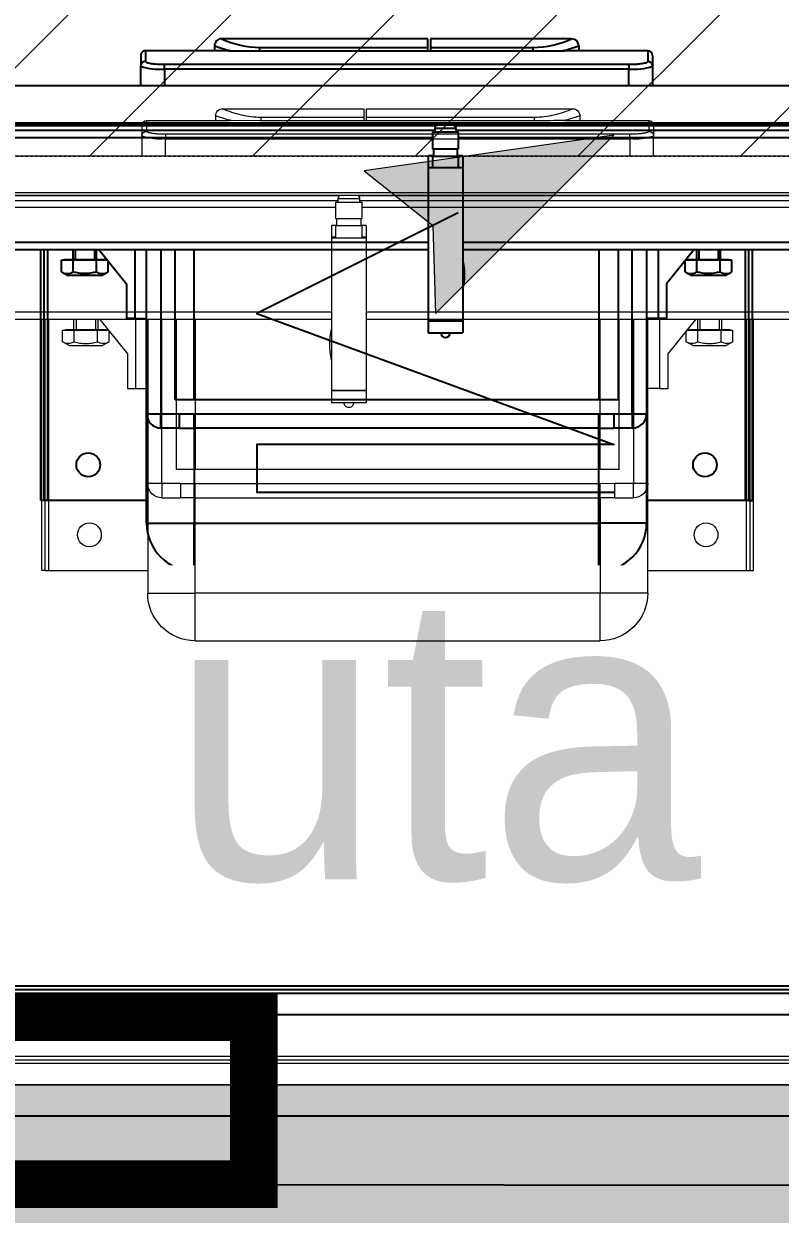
# Model space of a CAD drawing. Header units: centimetres. Extents: x 1724 to 19617, y -6503 to 8072.
# Drawn here: x 4571.3 to 4603.1, y 4684.1 to 4734.1 of the extents above; entities that cross this region are included whole.
import ezdxf

# ---------------------------------------------------------------- set-up
doc = ezdxf.new("R2010")
doc.units = ezdxf.units.CM
doc.linetypes.add('Style de ligne -13', pattern=[0.147638, 0.098425, -0.049213])
for name, color, linetype in [('B aménagement intérieur', 252, 'Continuous'), ('B Général', 252, 'Continuous'), ('C ANNOTATIONS-prestations', 252, 'Continuous'), ('D SURFACES-shab', 252, 'Continuous'), ('F REMPLISSAGE-vert clair', 252, 'Continuous'), ('F REMPLISSAGE-vert foncé', 252, 'Continuous'), ('MTI900_Alu', 252, 'Continuous'), ('prlm-CHAUFF', 30, 'Continuous'), ('prlm-ELEC-CFO', 1, 'Continuous'), ('prlm-GT', 242, 'Continuous'), ('prlm-MOD-PB', 123, 'Continuous')]:
    doc.layers.add(name, color=color, linetype=linetype)
for name, color, linetype, lineweight in [('B Faux plafonds-1', 7, 'Continuous', 5), ('B GÈnÈral', 7, 'Continuous', 5), ('F REMPLISSAGE-vert clair-1', 7, 'Continuous', 5), ('F REMPLISSAGE-vert foncÈ', 7, 'Continuous', 5)]:
    doc.layers.add(name, color=color, linetype=linetype, lineweight=lineweight)
doc.layers.get('prlm-CHAUFF').off()
doc.styles.add('prlm-elec-cfo', font='comic.ttf', dxfattribs={"height": 12})

# ---------------------------------------------------------------- blocks, each defined once
blk = doc.blocks.new('A n1.MTI900_Alu_390')
at = {"layer": 'MTI900_Alu', "color": 1, "linetype": 'Continuous'}
for p, q in [((-4.225, 0), (4.225, 0)), ((-3.96, -0.09), (3.96, -0.09)), ((-4.105, -0.105), (4.105, -0.105)), ((-4.1, -0.12), (4.1, -0.12)), ((-0.85, -1.865), (0.85, -1.865)), ((-0.85, -1.865), (-0.85, -2.065)), ((0.85, -1.865), (0.85, -2.065)), ((-1.05, -2.525), (-1.05, -2.065)), ((-1.05, -2.065), (-0.85, -2.065)), ((0.85, -2.065), (-0.85, -2.065)), ((-0.85, -2.065), (-0.85, -2.465)), ((0.85, -2.465), (0.85, -2.065)), ((1.05, -2.065), (0.85, -2.065)), ((1.05, -2.065), (1.05, -2.525)), ((-1.495, -2.16), (-1.495, -3.215)), ((-1.48, -2.16), (-1.495, -2.16)), ((-1.48, -2.16), (-1.48, -3.215)), ((-1.48, -2.16), (-1.465, -2.16)), ((-1.465, -2.16), (-1.05, -2.16)), ((-1.465, -2.16), (-1.465, -3.215)), ((1.05, -2.16), (1.465, -2.16)), ((1.465, -2.16), (1.48, -2.16)), ((1.465, -2.16), (1.465, -3.215)), ((1.48, -2.16), (1.48, -3.215)), ((1.48, -2.16), (1.495, -2.16)), ((1.495, -2.16), (1.495, -3.215)), ((-0.99, -2.465), (-0.9124, -2.465)), ((-0.99, -2.525), (-0.99, -2.465)), ((-0.85, -2.465), (-0.9124, -2.465)), ((-0.9124, -2.525), (-0.9124, -2.465)), ((-0.85, -2.465), (0.85, -2.465)), ((-0.85, -2.465), (-0.85, -2.5242)), ((0.9124, -2.465), (0.85, -2.465)), ((0.85, -2.465), (0.85, -2.5242)), ((0.9124, -2.465), (0.99, -2.465)), ((0.9124, -2.465), (0.9124, -2.525)), ((0.99, -2.465), (0.99, -2.525)), ((-1.05, -3.215), (-1.05, -2.525)), ((-0.99, -2.525), (-1.05, -2.525)), ((-0.99, -2.525), (-0.99, -3.215)), ((-0.9124, -2.525), (-0.99, -2.525)), ((0.85, -2.5242), (-0.85, -2.5242)), ((0.99, -2.525), (0.9124, -2.525)), ((0.99, -3.215), (0.99, -2.525)), ((1.05, -2.525), (0.99, -2.525)), ((1.05, -2.525), (1.05, -3.215)), ((0.93, -2.585), (-0.93, -2.585)), ((-0.93, -3.215), (-0.93, -2.585)), ((-0.85, -3.215), (-0.85, -2.585)), ((0.85, -2.585), (0.85, -3.215)), ((0.93, -2.585), (0.93, -3.215)), ((-0.2775, -2.915), (-0.2775, -2.865)), ((-0.1325, -2.865), (-0.2775, -2.865)), ((-0.1325, -2.915), (-0.1325, -2.865)), ((-1.1342, -2.925), (-1.1, -2.925)), ((-1.1342, -3.0705), (-1.1342, -2.925)), ((-1.1, -2.925), (-1.1, -3.215)), ((-1.1, -2.925), (-1.05, -2.925)), ((-0.1325, -2.915), (-0.2775, -2.915)), ((-0.2775, -2.9175), (-0.2775, -2.915)), ((-0.2775, -2.9175), (-0.1325, -2.9175)), ((-0.2775, -3.5575), (-0.2775, -2.9175)), ((-0.1325, -2.9175), (-0.1325, -2.915)), ((-0.1325, -3.5575), (-0.1325, -2.9175)), ((1.1, -2.925), (1.05, -2.925)), ((1.1, -3.215), (1.1, -2.925)), ((1.1, -2.925), (1.1342, -2.925)), ((1.1342, -3.0705), (1.1342, -2.925)), ((-1.2504, -3.215), (-1.1342, -3.0705)), ((1.2504, -3.215), (1.1342, -3.0705)), ((-1.38, -3.106), (-1.4081, -3.1204)), ((-1.4081, -3.1204), (-1.4081, -3.17)), ((-1.38, -3.106), (-1.24, -3.106)), ((-1.3591, -3.1204), (-1.3591, -3.17)), ((-1.2609, -3.1204), (-1.2609, -3.17)), ((-1.2119, -3.1204), (-1.24, -3.106)), ((-1.2119, -3.1204), (-1.2119, -3.1671)), ((1.24, -3.106), (1.2119, -3.1204)), ((1.2119, -3.1204), (1.2119, -3.1671)), ((1.24, -3.106), (1.38, -3.106)), ((1.2609, -3.1204), (1.2609, -3.17)), ((1.3591, -3.1204), (1.3591, -3.17)), ((1.4081, -3.1204), (1.38, -3.106)), ((1.4081, -3.1204), (1.4081, -3.17)), ((-1.4081, -3.17), (-1.3836, -3.17)), ((-1.395, -3.17), (-1.395, -3.172)), ((-1.395, -3.172), (-1.225, -3.172)), ((-1.3836, -3.17), (-1.3591, -3.17)), ((-1.36, -3.172), (-1.36, -3.215)), ((-1.3591, -3.17), (-1.31, -3.17)), ((-1.3508, -3.215), (-1.3508, -3.172)), ((-1.31, -3.17), (-1.2609, -3.17)), ((-1.2692, -3.215), (-1.2692, -3.172)), ((-1.2609, -3.17), (-1.2364, -3.17)), ((-1.26, -3.215), (-1.26, -3.172)), ((-1.2364, -3.17), (-1.2142, -3.17)), ((-1.225, -3.172), (-1.225, -3.17)), ((1.2142, -3.17), (1.2364, -3.17)), ((1.225, -3.17), (1.225, -3.172)), ((1.225, -3.172), (1.395, -3.172)), ((1.2364, -3.17), (1.2609, -3.17)), ((1.26, -3.172), (1.26, -3.215)), ((1.2609, -3.17), (1.31, -3.17)), ((1.2692, -3.215), (1.2692, -3.172)), ((1.31, -3.17), (1.3591, -3.17)), ((1.3508, -3.215), (1.3508, -3.172)), ((1.3591, -3.17), (1.3836, -3.17)), ((1.36, -3.215), (1.36, -3.172)), ((1.3836, -3.17), (1.4081, -3.17)), ((1.395, -3.172), (1.395, -3.17)), ((-0.2775, -3.215), (-4.0287, -3.215)), ((-0.2775, -3.245), (-4.0274, -3.245)), ((4.0287, -3.215), (-0.1325, -3.215)), ((4.0274, -3.245), (-0.1325, -3.245)), ((-0.2775, -3.5575), (-0.1325, -3.5575)), ((-0.2775, -3.56), (-0.2775, -3.5575)), ((-0.2775, -3.61), (-0.2775, -3.56)), ((-0.26, -3.56), (-0.2775, -3.56)), ((-0.26, -3.5575), (-0.26, -3.6075)), ((-0.15, -3.6075), (-0.15, -3.5575)), ((-0.1325, -3.56), (-0.15, -3.56)), ((-0.1325, -3.56), (-0.1325, -3.5575)), ((-0.1325, -3.61), (-0.1325, -3.56)), ((-0.255, -3.61), (-0.2775, -3.61)), ((-0.15, -3.6075), (-0.26, -3.6075)), ((-0.15, -3.6375), (-0.26, -3.6375)), ((-0.26, -3.6375), (-0.26, -3.7075)), ((-0.255, -3.6075), (-0.255, -3.6375)), ((-0.155, -3.6375), (-0.155, -3.6075)), ((-0.1325, -3.61), (-0.155, -3.61)), ((-0.15, -3.7075), (-0.15, -3.6375)), ((-0.26, -3.685), (-3.6034, -3.685)), ((3.6044, -3.685), (-0.15, -3.685)), ((-4.375, -3.737), (4.375, -3.737)), ((4.375, -3.747), (-4.375, -3.747)), ((-3.5974, -3.715), (-0.25, -3.715)), ((-3.175, -3.735), (-0.2433, -3.735)), ((-0.26, -3.7075), (-0.15, -3.7075)), ((-0.25, -3.7075), (-0.25, -3.7225)), ((-0.25, -3.7225), (-0.16, -3.7225)), ((-0.1667, -3.735), (3.175, -3.735)), ((-0.16, -3.7225), (-0.16, -3.7075)), ((-0.16, -3.715), (3.5984, -3.715)), ((-4.375, -3.902), (4.375, -3.902)), ((-1.075, -3.9853), (-1.075, -3.902)), ((-0.975, -3.902), (-0.975, -3.973)), ((0.975, -3.973), (0.975, -3.902)), ((1.075, -3.902), (1.075, -3.9853)), ((-1.075, -4.03), (-1.075, -3.9853)), ((-0.975, -3.973), (0.975, -3.973)), ((-0.975, -3.9928), (-0.975, -3.973)), ((0.975, -3.9928), (-0.975, -3.9928)), ((0.975, -3.973), (0.975, -3.9928)), ((1.075, -4.03), (1.075, -3.9853)), ((-1.055, -4.05), (-1.055, -4.0051)), ((-1.055, -4.05), (-0.706, -4.05)), ((-0.765, -4.07), (-0.765, -4.05)), ((0.576, -4.0497), (-0.576, -4.0497)), ((-0.574, -4.0497), (-0.574, -4.0634)), ((-0.1416, -4.0634), (-0.1416, -4.0497)), ((-0.1307, -4.0497), (-0.1307, -4.0634)), ((0.574, -4.0497), (0.574, -4.0634)), ((0.7037, -4.05), (1.055, -4.05)), ((0.765, -4.07), (0.765, -4.05)), ((1.055, -4.05), (1.055, -4.0051)), ((-0.735, -4.1), (-0.735, -4.1)), ((-0.735, -4.1), (-0.1416, -4.1)), ((-0.1416, -4.0634), (-0.574, -4.0634)), ((-0.1416, -4.1), (-0.1416, -4.0634)), ((0.574, -4.0634), (-0.1307, -4.0634)), ((-0.1307, -4.0634), (-0.1307, -4.1)), ((-0.1307, -4.1), (0.735, -4.1)), ((0.735, -4.1), (0.735, -4.1))]:
    blk.add_line(p, q, dxfattribs=at)
for centre in [(-1.295, -2.31), (1.295, -2.31)]:
    blk.add_circle(centre, 0.05, dxfattribs=at)
for centre, radius, start, end in [((-0.85, -2.065), 0.2, 90, 180), ((0.85, -2.065), 0.2, 0, 90), ((-0.99, -2.525), 0.06, 90, 180), ((0.99, -2.525), 0.06, 0, 90), ((-0.205, -2.865), 0.02, 0, 180), ((0, -3.11), 0.285, 166.8264, 193.1736), ((-1.3836, -3.1624), 0.0487, 59.7422, 120.2578), ((-1.2364, -3.1624), 0.0487, 59.7422, 120.2578), ((1.2364, -3.1624), 0.0487, 59.7422, 120.2578), ((1.3836, -3.1624), 0.0487, 59.7422, 120.2578), ((-0.235, -3.7225), 0.015, 180, 255.1649), ((-0.175, -3.7225), 0.015, 284.8351, 0), ((-0.9965, -4.212), 0.2399, 84.8699, 109.1091), ((0.9987, -4.1937), 0.2219, 69.8915, 96.1295), ((-1.055, -4.03), 0.02, 180, 270), ((-0.5689, -4.6164), 0.5805, 102.5837, 109.7412), ((0.5693, -4.6145), 0.5786, 70.2259, 77.4042), ((1.055, -4.03), 0.02, 270, 0), ((-0.735, -4.07), 0.03, 180, 270), ((-0.5689, -4.4578), 0.3944, 90.7355, 114.8981), ((0.5685, -4.4598), 0.3964, 65.1634, 89.203), ((0.735, -4.07), 0.03, 270, 0)]:
    blk.add_arc(centre, radius, start, end, dxfattribs=at)
for centre, major_axis, start_param, end_param in [((-1.055, -3.9853), (0.02, 0), 3.141593, 4.712389), ((1.055, -3.9853), (-0.02, 0), 1.570796, 3.141593)]:
    blk.add_ellipse(centre, major_axis=major_axis, ratio=0.989815, start_param=start_param, end_param=end_param, dxfattribs=at)
for points, knots in [([(-0.85, -2.5242), (-0.8604, -2.5242), (-0.8708, -2.5243), (-0.8916, -2.5247), (-0.902, -2.525), (-0.9124, -2.525)], [0, 0, 0, 0, 0.5, 0.5, 1, 1, 1, 1]), ([(0.9124, -2.525), (0.902, -2.525), (0.8916, -2.5247), (0.8708, -2.5243), (0.8604, -2.5242), (0.85, -2.5242)], [0, 0, 0, 0, 0.5, 0.5, 1, 1, 1, 1]), ([(-1.3591, -3.1204), (-1.3511, -3.1183), (-1.343, -3.1166), (-1.3306, -3.1149), (-1.3265, -3.1144), (-1.3182, -3.1138), (-1.3141, -3.1137), (-1.3017, -3.1137), (-1.2935, -3.1143), (-1.2772, -3.1166), (-1.269, -3.1183), (-1.2609, -3.1204)], [0, 0, 0, 0, 0.25, 0.25, 0.375, 0.375, 0.5, 0.5, 0.75, 0.75, 1, 1, 1, 1]), ([(1.2609, -3.1204), (1.269, -3.1183), (1.2772, -3.1166), (1.2935, -3.1143), (1.3017, -3.1137), (1.3141, -3.1137), (1.3182, -3.1138), (1.3265, -3.1144), (1.3306, -3.1149), (1.343, -3.1166), (1.3511, -3.1183), (1.3591, -3.1204)], [0, 0, 0, 0, 0.25, 0.25, 0.5, 0.5, 0.625, 0.625, 0.75, 0.75, 1, 1, 1, 1]), ([(-0.975, -3.9928), (-0.9803, -3.9928), (-0.9856, -3.9929), (-0.996, -3.9932), (-1.0011, -3.9934), (-1.0083, -3.9939), (-1.0107, -3.9941), (-1.0153, -3.9945), (-1.0176, -3.9947), (-1.0241, -3.9955), (-1.0281, -3.996), (-1.0355, -3.9972), (-1.0388, -3.9978), (-1.0446, -3.9991), (-1.047, -3.9998), (-1.05, -4.0009), (-1.0509, -4.0013), (-1.0524, -4.0021), (-1.053, -4.0024), (-1.0545, -4.0036), (-1.055, -4.0043), (-1.055, -4.0051)], [0, 0, 0, 0, 0.125, 0.125, 0.25, 0.25, 0.3125, 0.3125, 0.375, 0.375, 0.5, 0.5, 0.625, 0.625, 0.75, 0.75, 0.8125, 0.8125, 0.875, 0.875, 1, 1, 1, 1]), ([(1.055, -4.0051), (1.055, -4.0043), (1.0545, -4.0036), (1.053, -4.0024), (1.0523, -4.002), (1.0508, -4.0013), (1.0491, -4.0006), (1.0469, -3.9998), (1.0444, -3.9991), (1.0431, -3.9988), (1.0387, -3.9978), (1.0354, -3.9971), (1.0299, -3.9963), (1.028, -3.996), (1.0239, -3.9955), (1.0218, -3.9952), (1.0153, -3.9945), (1.0107, -3.9941), (1.0034, -3.9936), (1.0009, -3.9935), (0.9958, -3.9932), (0.9933, -3.9931), (0.9856, -3.9929), (0.9803, -3.9928), (0.975, -3.9928)], [0, 0, 0, 0, 0.125, 0.125, 0.1875, 0.1875, 0.25, 0.3125, 0.3125, 0.375, 0.375, 0.5, 0.5, 0.5625, 0.5625, 0.625, 0.625, 0.75, 0.75, 0.8125, 0.8125, 0.875, 0.875, 1, 1, 1, 1]), ([(-0.576, -4.0497), (-0.5891, -4.0497), (-0.6021, -4.0497), (-0.6211, -4.0498), (-0.6274, -4.0498), (-0.6399, -4.0498), (-0.6461, -4.0498), (-0.6642, -4.0499), (-0.6756, -4.0499), (-0.6918, -4.05), (-0.6971, -4.05), (-0.7038, -4.05), (-0.7053, -4.05), (-0.7068, -4.05)], [0, 0, 0, 0, 0.125, 0.125, 0.1875, 0.1875, 0.25, 0.25, 0.375, 0.375, 0.4375, 0.4375, 0.4568651, 0.4568651, 0.4568651, 0.4568651]), ([(0.7055, -4.05), (0.6995, -4.05), (0.6933, -4.05), (0.6813, -4.05), (0.6756, -4.0499), (0.6642, -4.0499), (0.6524, -4.0499), (0.6402, -4.0498), (0.6278, -4.0498), (0.6214, -4.0498), (0.6021, -4.0497), (0.5891, -4.0497), (0.576, -4.0497)], [0.5494968, 0.5494968, 0.5494968, 0.5494968, 0.625, 0.625, 0.6875, 0.6875, 0.75, 0.8125, 0.8125, 0.875, 0.875, 1, 1, 1, 1])]:
    blk.add_open_spline(points, degree=3, knots=knots, dxfattribs=at)
blk = doc.blocks.new('xi.UTA')
at = {"layer": 'prlm-ELEC-CFO', "lineweight": 5}
blk.add_hatch(color=0, dxfattribs=at).paths.add_polyline_path([(-3, 6), (-0.103, 3.699), (0, 0), (7.5, 7.5)])
at = {"layer": 'prlm-ELEC-CFO', "color": 0, "lineweight": 5, "flags": 128}
blk.add_lwpolyline([(-3, 6), (-0.103, 3.699), (0, 0), (7.5, 7.5)], close=True, dxfattribs=at)
at = {"layer": 'prlm-ELEC-CFO', "color": 0}
blk.add_lwpolyline([(0.955, 4.227), (-7.5, 0), (7.5, -5.5), (-7.5, -5.5), (-7.5, -7.5), (7.5, -7.5)], dxfattribs=at)
blk = doc.blocks.new('G 100_80')
at = {"layer": 'B Général', "color": 7, "linetype": 'Continuous', "lineweight": 5}
for p, q in [((48.52, 43.75), (48.52, -43.75)), ((49.353, 10.75), (48.52, 10.75)), ((49.8, 10.75), (49.353, 10.75)), ((50, 10.55), (49.551, 10.55)), ((50, 10.55), (50, 7.06)), ((48.52, 9.75), (49.23, 9.75)), ((49.23, 9.75), (49.23, -9.75)), ((49.428, 9.75), (49.23, 9.75)), ((49.428, -9.75), (49.428, 9.75)), ((50.2, 7.65), (50, 7.65)), ((50.5, 7.35), (50.5, 7.35)), ((50.5, 7.35), (50.5, 1.416)), ((49.997, -5.76), (49.997, 5.76)), ((49.997, 5.74), (50.134, 5.74)), ((50.134, 1.416), (50.134, 5.74)), ((50.134, 1.416), (49.997, 1.416)), ((49.997, 1.307), (50.134, 1.307)), ((50.5, 1.416), (50.134, 1.416)), ((50.134, -5.74), (50.134, 1.307)), ((50.134, 1.307), (50.5, 1.307)), ((50.5, 1.307), (50.5, -7.35)), ((49.997, -5.74), (50.134, -5.74)), ((50, -7.037), (50, -10.55)), ((50.5, -7.35), (50.5, -7.35)), ((50.2, -7.65), (50, -7.65)), ((49.23, -9.75), (48.52, -9.75)), ((49.23, -9.75), (49.428, -9.75)), ((48.52, -10.75), (49.353, -10.75)), ((49.8, -10.75), (49.353, -10.75)), ((50, -10.55), (49.551, -10.55))]:
    blk.add_line(p, q, dxfattribs=at)
at = {"layer": 'B Général', "color": 7, "linetype": 'Continuous', "lineweight": 5, "flags": 128}
blk.add_lwpolyline([(9.5, -45), (9.5, 45), (48.52, 45), (48.52, -45)], close=True, dxfattribs=at)
for points in [[(49.23, 9.75, -0.052931), (49.238, 10.257, -0.052931), (49.353, 10.75)], [(49.8, 10.75, -0.198912), (49.941, 10.691, -0.198912), (50, 10.55)], [(49.998, 6.954, -0.015616), (50.088, 7.305, -0.015616), (50.2, 7.65)], [(50.2, 7.65, -0.198912), (50.412, 7.562, -0.198912), (50.5, 7.35)], [(50.134, 5.74, -0.052763), (50.232, 6.564, -0.052763), (50.5, 7.35)], [(50, -7.055), (50, -7.051, -0.000336), (49.997, -5.769), (49.997, -5.76)], [(50.5, -7.35, -0.052495), (50.232, -6.564, -0.052495), (50.134, -5.74)], [(50.2, -7.65, -0.015662), (50.088, -7.305, -0.015662), (49.998, -6.954)], [(50.5, -7.35, -0.198912), (50.412, -7.562, -0.198912), (50.2, -7.65)], [(49.353, -10.75, -0.057305), (49.234, -10.257, -0.057305), (49.23, -9.75)], [(50, -10.55, -0.198912), (49.941, -10.691, -0.198912), (49.8, -10.75)]]:
    blk.add_lwpolyline(points, format="xyb", dxfattribs=at)
blk.add_lwpolyline([(49.997, 5.76), (50, 7.067), (50, 7.068)], dxfattribs=at)
at = {"layer": 'B Général', "color": 7, "linetype": 'Continuous', "lineweight": 5}
for points, knots in [([(49.353, 10.75), (49.355, 10.75), (49.382, 10.75), (49.428, 10.736), (49.462, 10.717), (49.488, 10.698), (49.509, 10.674), (49.527, 10.647), (49.539, 10.619), (49.55, 10.579), (49.551, 10.554), (49.551, 10.552), (49.551, 10.55)], [0, 0, 0, 1, 2, 3, 4, 5, 6, 7, 8, 9, 9, 10, 10, 10]), ([(49.428, 9.75), (49.426, 10.038), (49.478, 10.413), (49.517, 10.522), (49.54, 10.549), (49.55, 10.55), (49.551, 10.55), (49.551, 10.55)], [0, 0, 0, 1, 2, 3, 4, 4, 5, 5, 5]), ([(49.551, -10.55), (49.517, -10.533), (49.484, -10.424), (49.425, -10.055), (49.428, -9.753), (49.428, -9.752), (49.428, -9.75)], [0, 0, 0, 1, 2, 3, 3, 4, 4, 4]), ([(49.551, -10.55), (49.551, -10.552), (49.55, -10.579), (49.537, -10.626), (49.518, -10.661), (49.499, -10.686), (49.475, -10.708), (49.449, -10.726), (49.421, -10.738), (49.382, -10.749), (49.356, -10.75), (49.355, -10.75), (49.353, -10.75)], [0, 0, 0, 1, 2, 3, 4, 5, 6, 7, 8, 9, 9, 10, 10, 10])]:
    blk.add_open_spline(points, degree=2, knots=knots, dxfattribs=at)
at = {"layer": 'C ANNOTATIONS-prestations', "lineweight": 5}
for p, q in [((46.87, 43.75), (46.87, -43.75)), ((46.97, -43.75), (46.97, 43.75)), ((9.5, 42.25), (9.5, -42.25)), ((10.55, 41.05), (10.55, -41.05)), ((10.7, 41), (10.7, -41)), ((41.65, 2.775), (41.65, 40.287)), ((41.95, 2.775), (41.95, 40.274)), ((10.4, 39.6), (10.4, -39.6)), ((46.35, 2.6), (46.35, 36.034)), ((46.65, 35.974), (46.65, 2.5)), ((46.85, 31.75), (46.85, 2.433)), ((31.1, 14.95), (41.65, 14.95)), ((31.1, 14.8), (31.1, 14.95)), ((31.1, 14.8), (41.65, 14.8)), ((31.1, 14.8), (31.1, 14.65)), ((31.1, 14.65), (31.1, 10.5)), ((31.1, 14.65), (41.65, 14.65)), ((40.56, 13.8), (40.704, 14.082)), ((40.704, 14.082), (41.2, 14.082)), ((41.2, 14.082), (41.2, 13.836)), ((40.56, 13.8), (40.56, 12.4)), ((40.704, 13.591), (41.2, 13.591)), ((41.2, 13.95), (41.22, 13.95)), ((41.2, 13.836), (41.2, 13.591)), ((41.2, 13.591), (41.2, 13.1)), ((41.22, 13.95), (41.22, 12.25)), ((41.22, 13.6), (41.65, 13.6)), ((41.65, 13.508), (41.22, 13.508)), ((41.2, 13.1), (41.2, 12.609)), ((41.65, 12.504), (40.205, 11.342)), ((40.704, 12.609), (41.2, 12.609)), ((41.2, 12.609), (41.2, 12.364)), ((41.65, 12.692), (41.22, 12.692)), ((41.65, 12.6), (41.22, 12.6)), ((40.704, 12.119), (40.56, 12.4)), ((40.704, 12.119), (41.171, 12.119)), ((41.2, 12.364), (41.2, 12.142)), ((41.22, 12.25), (41.2, 12.25)), ((38.75, 11.342), (38.75, 11)), ((40.205, 11.342), (38.75, 11.342)), ((38.75, 11), (41.65, 11)), ((38.75, 11), (38.75, 10.5)), ((34.75, 10.5), (30.15, 10.5)), ((30.15, 10.5), (30.15, 8.5)), ((41.65, 10.5), (34.75, 10.5)), ((34.75, 9.9), (34.75, 10.5)), ((34.15, 9.9), (34.15, 9.125)), ((34.75, 9.9), (34.15, 9.9)), ((34.75, 9.9), (41.65, 9.9)), ((34.75, 9.125), (34.75, 9.9)), ((34.15, 8.5), (34.15, 9.125)), ((34.75, 9.125), (34.15, 9.125)), ((35.35, -9.3), (35.35, 9.3)), ((41.65, 9.3), (35.35, 9.3)), ((28.15, 8.5), (28.15, -8.5)), ((28.15, 8.5), (30.15, 8.5)), ((30.15, -8.5), (30.15, 8.5)), ((30.15, 8.5), (34.15, 8.5)), ((34.15, 8.5), (34.15, -8.5)), ((34.15, 8.5), (34.742, 8.5)), ((34.742, -8.5), (34.742, 8.5)), ((41.65, 8.5), (35.35, 8.5)), ((38.65, 2.775), (38.15, 2.775)), ((38.15, 1.325), (38.15, 2.775)), ((38.65, 1.325), (38.65, 2.775)), ((38.675, 2.775), (38.65, 2.775)), ((38.675, 2.775), (38.675, 1.325)), ((45.075, 2.775), (38.675, 2.775)), ((45.075, 2.775), (45.075, 1.325)), ((45.1, 2.775), (45.075, 2.775)), ((45.075, 2.6), (45.575, 2.6)), ((45.6, 2.775), (45.1, 2.775)), ((45.1, 2.6), (45.1, 2.775)), ((45.575, 1.5), (45.575, 2.6)), ((45.575, 2.55), (45.875, 2.55)), ((45.6, 2.55), (45.6, 2.775)), ((45.875, 1.5), (45.875, 2.6)), ((45.875, 2.6), (46.575, 2.6)), ((46.575, 2.6), (46.575, 1.5)), ((46.575, 2.5), (46.725, 2.5)), ((46.725, 2.5), (46.725, 1.6)), ((45.875, 1.55), (45.575, 1.55)), ((45.6, 1.325), (45.6, 1.55)), ((46.725, 1.6), (46.575, 1.6)), ((46.65, 1.6), (46.65, -35.984)), ((46.85, 1.667), (46.85, -31.75)), ((38.65, 1.325), (38.15, 1.325)), ((38.675, 1.325), (38.65, 1.325)), ((45.075, 1.325), (38.675, 1.325)), ((41.65, -40.287), (41.65, 1.325)), ((41.95, -40.274), (41.95, 1.325)), ((45.575, 1.5), (45.075, 1.5)), ((45.1, 1.325), (45.075, 1.325)), ((45.1, 1.325), (45.1, 1.5)), ((45.6, 1.325), (45.1, 1.325)), ((46.575, 1.5), (45.875, 1.5)), ((46.35, -36.044), (46.35, 1.5)), ((28.15, -8.5), (30.15, -8.5)), ((34.15, -8.5), (30.15, -8.5)), ((30.15, -10.5), (30.15, -8.5)), ((34.15, -9.124), (34.15, -8.5)), ((34.15, -8.5), (34.742, -8.5)), ((35.35, -8.5), (41.65, -8.5)), ((34.15, -9.124), (34.15, -9.9)), ((34.15, -9.124), (34.75, -9.124)), ((34.75, -9.9), (34.75, -9.124)), ((35.35, -9.3), (41.65, -9.3)), ((34.15, -9.9), (34.75, -9.9)), ((41.65, -9.9), (34.75, -9.9)), ((34.75, -10.5), (34.75, -9.9)), ((30.15, -10.5), (34.75, -10.5)), ((31.1, -10.5), (31.1, -14.65)), ((34.75, -10.5), (41.65, -10.5)), ((38.75, -11), (38.75, -10.5)), ((41.65, -11), (38.75, -11)), ((38.75, -11), (38.75, -11.342)), ((40.205, -11.342), (38.75, -11.342)), ((41.65, -12.504), (40.205, -11.342)), ((40.56, -12.4), (40.704, -12.118)), ((40.56, -12.4), (40.56, -13.8)), ((40.704, -12.118), (41.171, -12.118)), ((41.2, -12.142), (41.2, -12.364)), ((41.2, -12.25), (41.22, -12.25)), ((41.2, -12.364), (41.2, -12.609)), ((41.22, -12.25), (41.22, -13.95)), ((40.704, -12.609), (41.2, -12.609)), ((41.2, -12.609), (41.2, -13.1)), ((41.22, -12.6), (41.65, -12.6)), ((41.65, -12.692), (41.22, -12.692)), ((41.2, -13.1), (41.2, -13.591)), ((40.704, -14.081), (40.56, -13.8)), ((40.704, -13.591), (41.2, -13.591)), ((41.2, -13.591), (41.2, -13.836)), ((41.2, -13.836), (41.2, -14.081)), ((41.22, -13.95), (41.2, -13.95)), ((41.65, -13.508), (41.22, -13.508)), ((41.65, -13.6), (41.22, -13.6)), ((40.704, -14.081), (41.2, -14.081)), ((31.1, -14.65), (31.1, -14.8)), ((31.1, -14.65), (41.65, -14.65)), ((31.1, -14.8), (41.65, -14.8)), ((31.1, -14.8), (31.1, -14.95)), ((31.1, -14.95), (41.65, -14.95))]:
    blk.add_line(p, q, dxfattribs=at)
at = {"layer": 'C ANNOTATIONS-prestations', "lineweight": 5, "flags": 128}
for points in [[(40.704, 13.591, -0.132797), (40.637, 13.836, -0.132797), (40.704, 14.082)], [(40.704, 12.119, -0.132797), (40.637, 12.364, -0.132797), (40.704, 12.609)], [(28.15, 8.5, -0.198912), (28.736, 9.914, -0.198912), (30.15, 10.5)], [(34.15, 9.9, -0.198912), (34.326, 10.324, -0.198912), (34.75, 10.5)], [(39.95, 2.775, -0.057544), (40.6, 2.85, -0.057544), (41.25, 2.775)], [(38.15, 1.85, -0.414214), (37.95, 2.05, -0.414214), (38.15, 2.25)], [(46.725, 2.5, -0.16547), (46.816, 2.469, -0.16547), (46.87, 2.388)], [(46.87, 1.712, -0.16547), (46.816, 1.631, -0.16547), (46.725, 1.6)], [(30.15, -10.5, -0.198912), (28.736, -9.914, -0.198912), (28.15, -8.5)], [(34.75, -10.5, -0.198912), (34.326, -10.324, -0.198912), (34.15, -9.9)], [(40.704, -12.609, -0.132797), (40.637, -12.364, -0.132797), (40.704, -12.118)], [(40.704, -14.081, -0.132797), (40.637, -13.836, -0.132797), (40.704, -13.591)]]:
    blk.add_lwpolyline(points, format="xyb", dxfattribs=at)
blk.add_lwpolyline([(34.75, -9.124), (34.742, -8.506), (34.742, -8.5)], dxfattribs=at)
at = {"layer": 'C ANNOTATIONS-prestations', "lineweight": 5}
for centre in [(32.6, 12.95), (32.6, -12.95)]:
    blk.add_circle(centre, 0.5, dxfattribs=at)
for points in [[(40.704, 13.591), (40.575, 13.098), (40.702, 12.615), (40.703, 12.612), (40.704, 12.609)], [(34.742, 8.5), (34.746, 8.812), (34.75, 9.118), (34.75, 9.121), (34.75, 9.125)], [(40.704, -12.609), (40.575, -13.102), (40.702, -13.585), (40.703, -13.588), (40.704, -13.591)]]:
    blk.add_open_spline(points, degree=2, knots=[0, 0, 0, 1, 1, 2, 2, 2], dxfattribs=at)

msp = doc.modelspace()

# ---------------------------------------------------------------- hatches: boundary and pattern name
at = {"layer": 'B Faux plafonds-1', "linetype": 'Continuous', "lineweight": 5, "true_color": 0xaaaaaa}
h = msp.add_hatch(dxfattribs=at)
h.set_pattern_fill('F_P__SOFFITE', color=253, style=0, pattern_type=2)
h.set_pattern_definition([(45, (0.0456, -2.7174), (-3.5277778, 3.3072917), [])])
h.paths.add_polyline_path([(4537.01, 4889.773), (4632.01, 4889.773), (4632.01, 4728.5), (4537.01, 4728.5)])
at = {"layer": 'B GÈnÈral', "linetype": 'Continuous', "lineweight": 0, "true_color": 0xc0dcc0}
msp.add_hatch(color=9, dxfattribs=at).paths.add_polyline_path([(4539.71, 4688.2), (4539.71, 4683.8), (4541.01, 4682.5), (4642.01, 4682.5), (4642.01, 4689.5), (4541.01, 4689.5)])

# ---------------------------------------------------------------- linework, layer by layer
at = {"layer": 'B aménagement intérieur', "color": 7, "linetype": 'Style de ligne -13', "lineweight": 5, "flags": 128}
msp.add_lwpolyline([(4537.01, 4889.773), (4632.01, 4889.773), (4632.01, 4728.5), (4537.01, 4728.5)], close=True, dxfattribs=at)
at = {"layer": 'B Général', "color": 98, "linetype": 'Continuous', "lineweight": 13, "true_color": 0x004400}
msp.add_line((4541.01, 4689.5), (4642.01, 4689.5), dxfattribs=at)
at = {"layer": 'D SURFACES-shab', "lineweight": 18, "flags": 128}
msp.add_lwpolyline([(4632.01, 4728.52), (4632.01, 4889.773), (4539.01, 4889.773), (4539.01, 4728.52)], close=True, dxfattribs=at)
at = {"layer": 'F REMPLISSAGE-vert clair'}
msp.add_line((4539.71, 4688.2), (4642.01, 4688.2), dxfattribs=at)
at = {"layer": 'F REMPLISSAGE-vert clair-1', "color": 9, "linetype": 'Continuous', "true_color": 0xc0dcc0}
msp.add_solid([(4642.01, 4688.2), (4539.71, 4688.2), (4642.01, 4683.8), (4539.71, 4683.8)], dxfattribs=at)
at = {"layer": 'F REMPLISSAGE-vert foncÈ', "color": 54, "linetype": 'Continuous', "true_color": 0x99aa00}
msp.add_solid([(4642.01, 4689.5), (4541.01, 4689.5), (4642.01, 4688.2), (4539.71, 4688.2)], dxfattribs=at)
at = {"layer": 'F REMPLISSAGE-vert foncé', "color": 98, "linetype": 'Continuous', "lineweight": 13, "true_color": 0x004400}
msp.add_line((4541.01, 4689.5), (4642.01, 4689.5), dxfattribs=at)
at = {"layer": 'F REMPLISSAGE-vert foncé'}
msp.add_line((4539.71, 4688.2), (4642.01, 4688.2), dxfattribs=at)
at = {"layer": 'prlm-GT'}
msp.add_lwpolyline([(4540.965, 4685.324), (4641.965, 4685.261), (4641.965, 4643.438), (4540.965, 4643.501)], close=True, dxfattribs=at)
at = {"layer": 'prlm-MOD-PB', "const_width": 2}
msp.add_lwpolyline([(4540.965, 4692.337), (4540.965, 4685.324), (4580.965, 4685.324), (4580.965, 4692.337)], close=True, dxfattribs=at)

# ---------------------------------------------------------------- block references
at = {"layer": 'prlm-CHAUFF', "xscale": 9.999999999999975, "yscale": 9.999999999999975, "zscale": 9.999999999999975, "rotation": 179.9998846602292}
msp.add_blockref('A n1.MTI900_Alu_390', (4586.965, 4692.438), dxfattribs=at)
at = {"layer": 'prlm-ELEC-CFO'}
msp.add_blockref('xi.UTA', (4588.595, 4721.896), dxfattribs=at)

# ---------------------------------------------------------------- next in the draw order: texts
at = {"layer": 'prlm-ELEC-CFO', "lineweight": 20, "insert": (4588.595, 4704.037), "char_height": 12, "attachment_point": 5, "line_spacing_factor": 0.8, "style": 'prlm-elec-cfo', "bg_fill": 3, "box_fill_scale": 1.1, "bg_fill_color": 256, "bg_fill_transparency": 0}
msp.add_mtext('uta', dxfattribs=at)

# ---------------------------------------------------------------- next in the draw order: block references
at = {"layer": 'B aménagement intérieur', "color": 7, "rotation": 90}
msp.add_blockref('G 100_80', (4587.01, 4680), dxfattribs=at)

doc.saveas('drawing.dxf')
